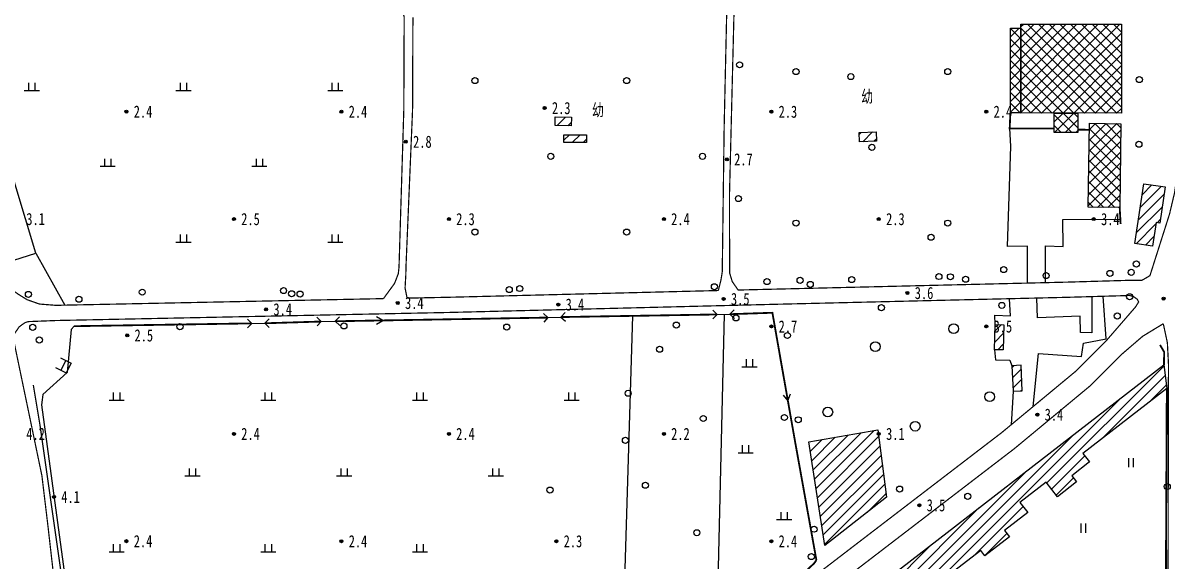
# Model space of a CAD drawing. Header units: metres. Extents: x 494039 to 619385, y 3351420 to 3402703.
# Drawn here: x 588357.1 to 588734.3, y 3393450.3 to 3393627.9 of the extents above; entities that cross this region are included whole.
import ezdxf
from ezdxf.enums import TextEntityAlignment as Align

# ---------------------------------------------------------------- set-up
doc = ezdxf.new("R2010")
doc.units = ezdxf.units.M
for name, pattern in [('2180', [0]), ('2430', [0]), ('8521', [0]), ('9376', [0]), ('9610', [0])]:
    doc.linetypes.add(name, pattern=pattern)
for name, color, linetype in [('220200', 130, 'Continuous'), ('220900', 130, '2180'), ('261301', 141, 'Continuous'), ('310300', 8, 'Continuous'), ('310500', 8, 'Continuous'), ('380201', 8, '2430'), ('380504', 8, 'Continuous'), ('420500', 8, 'Continuous'), ('510301', 8, 'Continuous'), ('720100', 8, 'Continuous'), ('760201', 8, '8521'), ('810100', 8, '9610'), ('810302', 8, 'Continuous'), ('810501', 8, 'Continuous'), ('810502', 8, 'Continuous'), ('810510', 8, 'Continuous'), ('810600', 8, 'Continuous')]:
    doc.layers.add(name, color=color, linetype=linetype)
pattern_1 = [(45, (0, 0), (-1.767766953, 1.767766953), []), (135, (0, 0), (-1.767766953, -1.767766953), [])]
pattern_2 = [(45, (0, 0), (-1.767766953, 1.767766953), [])]

# ---------------------------------------------------------------- blocks, each defined once
blk = doc.blocks.new('gc170')
at = {"linetype": 'Continuous'}
blk.add_circle((0, 0), 0.5, dxfattribs=at)
blk = doc.blocks.new('gu')
at = {"flags": 128}
for points in [[(3.75, 0), (-3.75, 0)], [(2.71, -0.6), (3.75, 0), (3.75, 0), (2.71, 0.6)]]:
    blk.add_lwpolyline(points, dxfattribs=at)
blk = doc.blocks.new('p_point')
for radius in [0.25, 0.2, 0.15, 0.1, 0.05]:
    blk.add_circle((0, 0), radius)
blk.add_point((0, 0))
blk = doc.blocks.new('vm')
at = {"linetype": 'Continuous'}
for p, q in [((1.25, 0), (-1.25, 0)), ((-0.5, 0), (-0.5, 1.3)), ((0.5, 1.3), (0.5, 0))]:
    blk.add_line(p, q, dxfattribs=at)
blk = doc.blocks.new('v1')
blk.add_circle((0, 0), 0.8)
blk = doc.blocks.new('ve')
at = {"color": 0, "linetype": 'Continuous'}
for p, q in [((-0.4, 1.5), (-0.4, 0)), ((0.4, 0), (0.4, 1.5))]:
    blk.add_line(p, q, dxfattribs=at)
blk = doc.blocks.new('1-3&1-4')
at = {"layer": '310300', "linetype": 'Continuous'}
h = blk.add_hatch(dxfattribs=at)
h.set_pattern_fill('ANSI31', color=8, scale=20, style=0)
h.set_pattern_definition(pattern_2)
h.paths.add_polyline_path([(588532.6064, 3393596.8549), (588537.934, 3393596.7415), (588537.8739, 3393593.9153), (588532.5463, 3393594.0286)])
h = blk.add_hatch(dxfattribs=at)
h.set_pattern_fill('ANSI31', color=8, scale=20, style=0)
h.set_pattern_definition(pattern_2)
h.paths.add_polyline_path([(588535.4614, 3393590.9521), (588542.862, 3393590.9623), (588542.8655, 3393588.3892), (588535.4649, 3393588.379)])
h = blk.add_hatch(dxfattribs=at)
h.set_pattern_fill('ANSI31', color=8, scale=20, style=0)
h.set_pattern_definition(pattern_2)
h.paths.add_polyline_path([(588632.7362, 3393591.6598), (588638.3826, 3393591.9411), (588638.5351, 3393588.8794), (588632.8887, 3393588.5981)])
h = blk.add_hatch(dxfattribs=at)
h.set_pattern_fill('ANSI31', color=8, scale=20, style=0)
h.set_pattern_definition(pattern_2)
h.paths.add_polyline_path([(588726.5532, 3393574.8), (588733.5907, 3393573.7711), (588731.8443, 3393561.8263), (588730.6279, 3393562.0042), (588729.4883, 3393554.2097), (588723.6673, 3393555.0607)])
h = blk.add_hatch(dxfattribs=at)
h.set_pattern_fill('ANSI31', color=8, scale=20, style=0)
h.set_pattern_definition(pattern_2)
h.paths.add_polyline_path([(588680.4156, 3393528.3036), (588680.2282, 3393519.9761), (588677.3995, 3393520.0397), (588677.5869, 3393528.3673)])
h = blk.add_hatch(dxfattribs=at)
h.set_pattern_fill('ANSI31', color=8, scale=20, style=0)
h.set_pattern_definition(pattern_2)
h.paths.add_polyline_path([(588733.239, 3393515.0609), (588734.1824, 3393507.2347), (588706.5083, 3393485.829), (588708.6784, 3393483.0235), (588702.8351, 3393478.5038), (588704.4272, 3393476.4454), (588698.1283, 3393471.5733), (588694.434, 3393476.3495), (588685.7736, 3393469.6508), (588688.3636, 3393466.3023), (588680.7163, 3393460.3872), (588682.3077, 3393458.3297), (588674.2173, 3393452.0718), (588672.8444, 3393453.8467), (588648.7256, 3393435.191), (588647.1324, 3393437.2509), (588636.0392, 3393428.6704), (588630.6319, 3393435.6612)])
h = blk.add_hatch(dxfattribs=at)
h.set_pattern_fill('ANSI31', color=8, scale=20, style=0)
h.set_pattern_definition(pattern_2)
h.paths.add_polyline_path([(588683.1489, 3393514.7943), (588683.5146, 3393506.3358), (588686.4891, 3393506.4644), (588686.1235, 3393514.9228)])
h = blk.add_hatch(dxfattribs=at)
h.set_pattern_fill('ANSI31', color=8, scale=20, style=0)
h.set_pattern_definition(pattern_2)
h.paths.add_polyline_path([(588641.794, 3393471.3714), (588621.4828, 3393455.4724), (588616.1493, 3393489.6852), (588638.9099, 3393493.6032)])
at = {"layer": '310500', "linetype": 'Continuous'}
h = blk.add_hatch(dxfattribs=at)
h.set_pattern_fill('ANSI37', color=8, scale=20, style=0)
h.set_pattern_definition(pattern_1)
h.paths.add_polyline_path([(588719.2759, 3393627.4119), (588719.2032, 3393598.0778), (588686.0113, 3393598.16), (588686.084, 3393627.4942)])
h = blk.add_hatch(dxfattribs=at)
h.set_pattern_fill('ANSI37', color=8, scale=20, style=0)
h.set_pattern_definition(pattern_1)
h.paths.add_polyline_path([(588686.0113, 3393598.16), (588682.6239, 3393598.1684), (588682.6932, 3393626.1162), (588686.0806, 3393626.1078)])
h = blk.add_hatch(dxfattribs=at)
h.set_pattern_fill('ANSI37', color=8, scale=20, style=0)
h.set_pattern_definition(pattern_1)
h.paths.add_polyline_path([(588704.8526, 3393598.1133), (588704.8368, 3393591.7254), (588697.0464, 3393591.7447), (588697.0622, 3393598.1326)])
h = blk.add_hatch(dxfattribs=at)
h.set_pattern_fill('ANSI37', color=8, scale=20, style=0)
h.set_pattern_definition(pattern_1)
h.paths.add_polyline_path([(588718.6528, 3393566.9314), (588708.303, 3393567.0601), (588708.6473, 3393594.7525), (588718.9972, 3393594.6238)])
at = {"layer": '220200', "color": 141, "linetype": 'Continuous', "const_width": 0.6, "flags": 128}
for points in [[(588618.6829, 3393450.6251), (588611.5699, 3393490.1762), (588604.1715, 3393532.2509), (588590.1843, 3393531.7745)], [(588432.5278, 3393528.7456), (588374.0009, 3393527.821)], [(588455.4726, 3393529.3543), (588436.8639, 3393528.7778)], [(588530.153, 3393530.6518), (588460.0925, 3393529.4457)], [(588585.9354, 3393531.6871), (588534.4546, 3393530.8268)], [(588602.0523, 3393434.8169), (588617.8637, 3393449.5191), (588618.6829, 3393450.6251)]]:
    blk.add_lwpolyline(points, dxfattribs=at)
at = {"layer": '220900', "color": 141, "linetype": 'Continuous'}
for p, q in [((588585.9354, 3393531.6871), (588584.4924, 3393533.0719)), ((588590.1843, 3393531.7745), (588591.5691, 3393533.2175)), ((588432.5278, 3393528.7456), (588431.1031, 3393530.1493)), ((588432.5278, 3393528.7456), (588431.1241, 3393527.3209)), ((588436.8639, 3393528.7778), (588438.2676, 3393530.2025)), ((588436.8639, 3393528.7778), (588438.2886, 3393527.3741)), ((588455.4726, 3393529.3543), (588454.0307, 3393530.7403)), ((588455.4726, 3393529.3543), (588454.0866, 3393527.9124)), ((588460.0925, 3393529.4457), (588461.4785, 3393530.8876)), ((588460.0925, 3393529.4457), (588461.5344, 3393528.0597)), ((588530.153, 3393530.6518), (588528.6825, 3393532.0074)), ((588530.153, 3393530.6518), (588528.7974, 3393529.1813)), ((588534.4546, 3393530.8268), (588535.8102, 3393532.2973)), ((588534.4546, 3393530.8268), (588535.9251, 3393529.4712)), ((588585.9354, 3393531.6871), (588584.5506, 3393530.2441)), ((588590.1843, 3393531.7745), (588591.6273, 3393530.3897))]:
    blk.add_line(p, q, dxfattribs=at)
at = {"layer": '220900', "color": 141, "linetype": '2180', "flags": 128}
for points, elevation in [([(588432.5278, 3393528.7456), (588436.8639, 3393528.7778)], 3.2557), ([(588455.4726, 3393529.3543), (588460.0925, 3393529.4457)], 3.2557), ([(588530.153, 3393530.6518), (588534.4546, 3393530.8268)], 3.2022), ([(588585.9354, 3393531.6871), (588590.1843, 3393531.7745)], 3.2022)]:
    blk.add_lwpolyline(points, dxfattribs=dict(at, elevation=elevation))
at = {"layer": '310300', "color": 8, "linetype": 'Continuous', "flags": 128}
for points, elevation in [([(588532.6064, 3393596.8549), (588537.934, 3393596.7415), (588537.8739, 3393593.9153), (588532.5463, 3393594.0286)], 5.2574), ([(588535.4614, 3393590.9521), (588542.862, 3393590.9623), (588542.8655, 3393588.3892), (588535.4649, 3393588.379)], 5.2574), ([(588632.7362, 3393591.6598), (588638.3826, 3393591.9411), (588638.5351, 3393588.8794), (588632.8887, 3393588.5981)], 5.8363), ([(588726.5532, 3393574.8), (588733.5907, 3393573.7711), (588731.8443, 3393561.8263), (588730.6279, 3393562.0042), (588729.4883, 3393554.2097), (588723.6673, 3393555.0607)], 6.6799), ([(588680.4156, 3393528.3036), (588680.2282, 3393519.9761), (588677.3995, 3393520.0397), (588677.5869, 3393528.3673)], 6.903), ([(588733.239, 3393515.0609), (588734.1824, 3393507.2347), (588706.5083, 3393485.829), (588708.6784, 3393483.0235), (588702.8351, 3393478.5038), (588704.4272, 3393476.4454), (588698.1283, 3393471.5733), (588694.434, 3393476.3495), (588685.7736, 3393469.6508), (588688.3636, 3393466.3023), (588680.7163, 3393460.3872), (588682.3077, 3393458.3297), (588674.2173, 3393452.0718), (588672.8444, 3393453.8467), (588648.7256, 3393435.191), (588647.1324, 3393437.2509), (588636.0392, 3393428.6704), (588630.6319, 3393435.6612)], 7.0194), ([(588683.1489, 3393514.7943), (588683.5146, 3393506.3358), (588686.4891, 3393506.4644), (588686.1235, 3393514.9228)], 6.903)]:
    blk.add_lwpolyline(points, close=True, dxfattribs=dict(at, elevation=elevation))
blk.add_lwpolyline([(588641.794, 3393471.3714), (588621.4828, 3393455.4724), (588616.1493, 3393489.6852), (588638.9099, 3393493.6032)], close=True, dxfattribs=at)
at = {"layer": '310500', "color": 8, "linetype": 'Continuous', "elevation": 18.5393, "flags": 128}
blk.add_lwpolyline([(588719.2759, 3393627.4119), (588719.2032, 3393598.0778), (588686.0113, 3393598.16), (588686.084, 3393627.4942)], close=True, dxfattribs=at)
at = {"layer": '310500', "color": 8, "linetype": 'Continuous', "flags": 128}
for points in [[(588686.0113, 3393598.16), (588682.6239, 3393598.1684), (588682.6932, 3393626.1162), (588686.0806, 3393626.1078)], [(588704.8526, 3393598.1133), (588704.8368, 3393591.7254), (588697.0464, 3393591.7447), (588697.0622, 3393598.1326)], [(588718.6528, 3393566.9314), (588708.303, 3393567.0601), (588708.6473, 3393594.7525), (588718.9972, 3393594.6238)]]:
    blk.add_lwpolyline(points, close=True, dxfattribs=at)
at = {"layer": '380201', "color": 8, "linetype": '2430', "const_width": 0.6, "flags": 128}
for points, elevation in [([(588682.6239, 3393598.1684), (588682.3854, 3393593.0574), (588697.0496, 3393593.037)], 8.757), ([(588704.8391, 3393592.6745), (588708.6205, 3393592.5942)], 9.2926), ([(588718.9579, 3393561.5173), (588718.6528, 3393566.9314)], 10.4708), ([(588733.239, 3393515.0609), (588733.3093, 3393519.314), (588731.9368, 3393521.64)], 6.0434)]:
    blk.add_lwpolyline(points, dxfattribs=dict(at, elevation=elevation))
blk.add_lwpolyline([(588716.1976, 3393399.2177), (588718.0714, 3393426.2727), (588719.3852, 3393427.6786), (588733.8015, 3393428.9724), (588734.1824, 3393507.2347)], dxfattribs=at)
at = {"layer": '380504', "color": 8, "linetype": 'Continuous'}
for p, q in [((588369.4949, 3393517.4048), (588373.0544, 3393515.58)), ((588367.8661, 3393514.2276), (588371.4256, 3393512.4028)), ((588371.2747, 3393516.4924), (588369.6459, 3393513.3152)), ((588373.0544, 3393515.58), (588371.4256, 3393512.4028))]:
    blk.add_line(p, q, dxfattribs=at)
at = {"layer": '420500', "color": 8, "linetype": 'Continuous', "const_width": 0.4, "flags": 128}
for points in [[(588585.5879, 3393640.2252), (588587.6075, 3393638.8278), (588588.9164, 3393636.3284), (588589.1512, 3393633.1184), (588588.2665, 3393593.2447), (588587.6453, 3393545.7479), (588587.2494, 3393543.2341), (588586.3483, 3393539.5818)], [(588592.8798, 3393539.7455), (588590.9409, 3393542.5361), (588590.069, 3393545.4001), (588590.0296, 3393571.3181), (588591.6016, 3393634.7045), (588591.9243, 3393637.7878), (588592.4554, 3393639.1574), (588593.4131, 3393640.419)], [(588475.9699, 3393536.9144), (588479.618, 3393541.9186), (588480.8503, 3393545.1063), (588481.0958, 3393547.2969), (588482.6746, 3393599.1401), (588482.7984, 3393629.8753), (588481.9309, 3393632.7469), (588480.6451, 3393634.5979), (588479.8986, 3393635.2705), (588479.2868, 3393635.6484), (588447.7533, 3393634.8055)], [(588485.6815, 3393629.7309), (588485.5581, 3393599.0904), (588483.4074, 3393547.8251), (588483.3386, 3393544.7242), (588483.0897, 3393540.4355), (588483.762, 3393537.0745)], [(588728.6174, 3393544.4838), (588735.0627, 3393564.758), (588736.7626, 3393571.9517), (588737.2049, 3393575.0606), (588739.9228, 3393590.3972), (588740.49, 3393597.1276), (588741.1938, 3393628.0233)], [(588728.6174, 3393544.4838), (588725.9735, 3393542.9461), (588722.593, 3393542.973), (588701.2416, 3393542.35), (588592.8798, 3393539.7455)], [(588475.9699, 3393536.9144), (588367.9686, 3393534.6963), (588362.5595, 3393535.1244), (588358.4981, 3393536.5636), (588355.7482, 3393538.2638), (588352.7108, 3393540.353), (588349.9282, 3393543.023)], [(588353.7916, 3393524.5578), (588355.8701, 3393527.5645), (588356.873, 3393528.3491), (588357.8632, 3393528.9937), (588358.881, 3393529.3297), (588368.1174, 3393529.6892), (588497.8813, 3393532.3546), (588605.3244, 3393535.0467), (588701.3745, 3393537.3427), (588721.9258, 3393537.9424), (588723.2632, 3393537.5391), (588724.4405, 3393536.7062)], [(588724.4405, 3393536.7062), (588724.8905, 3393535.8002), (588723.897, 3393534.1942), (588714.1655, 3393522.9534), (588704.3992, 3393513.1524), (588679.757, 3393492.7125), (588629.09, 3393453.8403), (588554.9441, 3393396.8251), (588482.4286, 3393341.2289), (588404, 3393279.9033), (588372.699, 3393256.4367), (588371.9645, 3393256.6447), (588367.9742, 3393259.3775), (588367.3245, 3393260.5195)], [(588586.3483, 3393539.5818), (588497.7671, 3393537.3623), (588483.762, 3393537.0745)], [(588733.0187, 3393528.6378), (588734.3689, 3393522.3444), (588734.7267, 3393515.3415), (588734.5594, 3393428.5145), (588733.3121, 3393392.2813), (588733.605, 3393382.6483), (588733.0899, 3393380.604), (588731.7053, 3393378.8089), (588730.0321, 3393377.7735), (588726.7469, 3393377.7319), (588718.8008, 3393379.4254)], [(588371.6176, 3393363.7314), (588371.7561, 3393384.0105), (588370.6185, 3393411.3319), (588369.0556, 3393429.5991), (588365.3759, 3393461.8928), (588363.3809, 3393478.5034), (588353.7916, 3393524.5578)], [(588726.2203, 3393524.4883), (588719.1061, 3393518.3637), (588708.9476, 3393508.1692), (588683.961, 3393487.4436), (588624.3462, 3393441.6911)]]:
    blk.add_lwpolyline(points, dxfattribs=at)
at = {"layer": '420500', "color": 8, "linetype": 'Continuous', "const_width": 0.4, "elevation": 4.1638, "flags": 128}
blk.add_lwpolyline([(588733.0187, 3393528.6378), (588726.2203, 3393524.4883)], dxfattribs=at)
at = {"layer": '760201', "color": 8, "linetype": '8521', "flags": 128}
for points in [[(588321.4003, 3393630.349), (588339.667, 3393584.7157), (588350.5974, 3393550.0229), (588351.7318, 3393548.7815), (588361.3926, 3393551.9464)], [(588361.3926, 3393551.9464), (588370.992, 3393534.7583)], [(588374.0009, 3393527.821), (588373.0259, 3393526.6836), (588371.6735, 3393512.5436), (588363.672, 3393505.2881), (588363.5132, 3393503.5373), (588363.2208, 3393501.8692), (588373.8435, 3393424.2863), (588375.6846, 3393365.3313)]]:
    blk.add_lwpolyline(points, dxfattribs=at)
at = {"layer": '810100', "color": 8, "linetype": '9610', "flags": 128}
for points in [[(588361.3926, 3393551.9464), (588336.8197, 3393633.3528)], [(588688.2461, 3393542.0394), (588688.2937, 3393554.259), (588681.6307, 3393554.0595), (588682.7652, 3393587.2286), (588682.3854, 3393593.0574)], [(588677.5869, 3393528.3673), (588677.4593, 3393531.4954), (588682.6659, 3393531.2373), (588682.3514, 3393536.888)], [(588586.0594, 3393434.2207), (588588.3652, 3393531.7371)], [(588683.5146, 3393506.3358), (588682.8663, 3393495.2916)]]:
    blk.add_lwpolyline(points, dxfattribs=at)
for points, elevation in [([(588694.1712, 3393542.181), (588694.2388, 3393554.3186), (588700.0473, 3393554.1337), (588699.8833, 3393562.9636), (588718.8648, 3393563.1688)], 4.0806), ([(588690.114, 3393501.3032), (588691.8556, 3393518.7905), (588706.046, 3393517.7919), (588706.7252, 3393522.1809), (588714.1444, 3393523.701), (588713.2315, 3393537.6887)], 4.1253), ([(588709.4641, 3393537.5787), (588709.4345, 3393525.6749), (588705.7627, 3393525.7238), (588705.6188, 3393531.1758), (588691.5703, 3393530.6072), (588691.3096, 3393537.1021)], 4.1922), ([(588555.2022, 3393433.2086), (588558.1687, 3393531.2231)], 3.3643), ([(588677.3995, 3393520.0397), (588677.7632, 3393516.7158), (588682.4857, 3393516.5719), (588683.1489, 3393514.7943)], 4.4935)]:
    blk.add_lwpolyline(points, dxfattribs=dict(at, elevation=elevation))
at = {"layer": '810510', "color": 8, "linetype": '9376', "elevation": 4.7255, "flags": 128}
blk.add_lwpolyline([(588373.6309, 3393365.7106), (588373.3111, 3393387.1082), (588372.0943, 3393429.7641), (588362.7759, 3393495.1695), (588360.5831, 3393508.3541)], dxfattribs=at)
at = {"layer": '261301', "color": 141, "linetype": 'Continuous', "xscale": 2, "yscale": 2}
for p, rotation in [((588468.2656, 3393529.5864, 3.9163), 0.9854874076250161), ((588607.9761, 3393510.614, 3.827), 279.9700970127254)]:
    blk.add_blockref('gu', p, dxfattribs=dict(at, rotation=rotation))
at = {"layer": '510301', "color": 8, "linetype": 'Continuous', "xscale": 2, "yscale": 2}
for p in [(588593.3563, 3393614.0405, 4.011), (588630.0261, 3393610.1622, 4.0913), (588725.1237, 3393609.1694, 4.1717), (588724.9784, 3393587.8362, 4.1717), (588592.9879, 3393569.9011, 3.9574), (588656.4686, 3393557.1496, 4.3803), (588724.142, 3393548.3346, 4.6704), (588613.2955, 3393542.9515, 4.0009), (588630.3212, 3393543.1885, 4.1326), (588659.0593, 3393544.1985, 4.4473), (588662.8428, 3393544.1078, 4.2687), (588667.8536, 3393543.2917, 4.6704), (588680.4417, 3393546.4887, 4.6481), (588694.4021, 3393544.5249, 4.6258), (588715.4326, 3393545.2168, 4.6258), (588722.4424, 3393545.575, 4.6704), (588396.4422, 3393539.043, 3.9117), (588443.0257, 3393539.5746, 4.1326), (588517.4234, 3393539.8804, 4.0791), (588520.9021, 3393540.2422, 4.1058), (588585.0477, 3393540.8315, 4.1594), (588602.3906, 3393542.5452, 4.1326), (588616.6586, 3393541.6103, 4.0233), (588358.9339, 3393538.304, 4.3558), (588375.5931, 3393536.6927, 4.5536), (588445.7091, 3393538.5321, 4.1326), (588448.4771, 3393538.4234, 4.1326), (588721.9312, 3393537.5444, 4.6838), (588640.1059, 3393533.9313, 4.715), (588679.7962, 3393534.6817, 4.6704), (588462.9246, 3393527.901, 4.021), (588572.502, 3393528.1931, 3.9719), (588592.1569, 3393530.5391, 4.0255), (588717.8495, 3393531.1886, 4.7106), (588360.3498, 3393527.4472, 4.3558), (588408.8973, 3393527.6511, 3.9987), (588516.5985, 3393527.5383, 3.8916), (588609.1325, 3393524.7489, 4.2933), (588362.5319, 3393523.2648, 5.185), (588556.6341, 3393505.6963, 3.365), (588608.1429, 3393497.6924, 3.5055), (588612.7008, 3393496.9349, 3.6127), (588555.724, 3393490.1651, 3.365), (588734.3344, 3393474.9255, 4.2984), (588530.8594, 3393473.7397, 3.8113), (588646.0908, 3393474.0683, 4.905), (588668.577, 3393471.6946, 5.1282), (588617.8986, 3393460.8469, 3.8269), (588617.0095, 3393451.8035, 4.1329)]:
    blk.add_blockref('gc170', p, dxfattribs=at)
at = {"layer": '720100', "color": 8, "linetype": 'Continuous', "xscale": 2, "yscale": 2, "zscale": 2}
for p in [(588391.2568, 3393598.6048, 2.4369), (588462.1139, 3393598.5792, 2.4062), (588529.1047, 3393599.7841, 2.2686), (588603.8235, 3393598.5795, 2.2571), (588674.6783, 3393598.5796, 2.3832), (588483.3318, 3393588.6716, 2.8161), (588589.1651, 3393582.8507, 2.7364), (588426.6864, 3393563.1518, 2.4769), (588497.5412, 3393563.1519, 2.3217), (588568.396, 3393563.152, 2.3654), (588639.2508, 3393563.1522, 2.3195), (588710.1056, 3393563.1523, 3.427), (588588.1068, 3393536.8132, 3.4568), (588648.6964, 3393538.7712, 3.6249), (588733.0985, 3393536.9191, 3.5406), (588437.2943, 3393533.3737, 3.3532), (588480.686, 3393535.4903, 3.3916), (588533.6026, 3393534.9612, 3.4135), (588391.5112, 3393524.7906, 2.4933), (588603.8233, 3393527.7247, 2.6683), (588674.6781, 3393527.7249, 3.5197), (588691.5236, 3393498.6427, 3.3737), (588426.6863, 3393492.297, 2.3945), (588497.5411, 3393492.2971, 2.3588), (588568.3959, 3393492.2972, 2.2129), (588639.2507, 3393492.2974, 3.0769), (588367.3784, 3393471.5044, 4.132), (588652.6299, 3393468.7448, 3.4613), (588391.2565, 3393456.8953, 2.4169), (588462.1136, 3393456.8696, 2.4111), (588532.9684, 3393456.8698, 2.2743), (588603.8232, 3393456.8699, 2.4169)]:
    blk.add_blockref('p_point', p, dxfattribs=at)
at = {"layer": '810302', "color": 8, "linetype": 'Continuous', "xscale": 2, "yscale": 2}
for p in [(588360.0777, 3393605.4637), (588410.0777, 3393605.4637), (588460.0777, 3393605.4637), (588385.0777, 3393580.4637), (588435.0777, 3393580.4637), (588410.0777, 3393555.4637), (588460.0777, 3393555.4637), (588596.6177, 3393514.297, 3.717), (588388.0177, 3393503.3248), (588438.0177, 3393503.3248), (588488.0177, 3393503.3248), (588538.0177, 3393503.3248), (588595.3477, 3393485.9337, 3.717), (588413.0177, 3393478.3248), (588463.0177, 3393478.3248), (588513.0177, 3393478.3248), (588608.0477, 3393463.9204, 3.717), (588388.0177, 3393453.3248), (588438.0177, 3393453.3248), (588488.0177, 3393453.3248)]:
    blk.add_blockref('vm', p, dxfattribs=at)
at = {"layer": '810501', "color": 8, "linetype": 'Continuous', "xscale": 2, "yscale": 2}
for p in [(588663.9277, 3393526.997, 3.717), (588638.1044, 3393521.0704, 3.717), (588675.7811, 3393504.5604, 3.717), (588622.4411, 3393499.4804, 3.717), (588651.2277, 3393494.8237, 3.717)]:
    blk.add_blockref('v1', p, dxfattribs=at)
at = {"layer": '810502', "color": 8, "linetype": 'Continuous', "xscale": 2, "yscale": 2}
for p in [(588611.9611, 3393611.8137), (588661.9611, 3393611.8137), (588506.1277, 3393608.8504), (588556.1277, 3393608.8504), (588636.9611, 3393586.8137), (588531.1277, 3393583.8504), (588581.1277, 3393583.8504), (588611.9611, 3393561.8137), (588661.9611, 3393561.8137), (588506.1277, 3393558.8504), (588556.1277, 3393558.8504), (588566.9844, 3393520.2237, 3.717), (588581.3777, 3393497.3637, 3.717), (588562.3277, 3393475.3504, 3.717), (588579.2611, 3393459.687, 3.717)]:
    blk.add_blockref('gc170', p, dxfattribs=at)
at = {"layer": '810600', "color": 8, "linetype": 'Continuous', "xscale": 2, "yscale": 2}
for p in [(588722.3477, 3393481.277, 5.4353), (588706.6844, 3393459.687, 5.4353)]:
    blk.add_blockref('ve', p, dxfattribs=at)
at = {"color": 8, "linetype": 'Continuous', "width": 0.75}
for p in [(588635.4058, 3393603.6737), (588546.6789, 3393599.2061)]:
    blk.add_text('幼', height=4, dxfattribs=at).set_placement(p, align=Align.MIDDLE)
at = {"layer": '720100', "color": 8, "width": 0.75}
for s, p in [('2.4', (588393.6568, 3393598.6048, 2.4369)), ('2.4', (588464.5139, 3393598.5792, 2.4062)), ('2.3', (588531.5047, 3393599.7841, 2.2686)), ('2.3', (588606.2235, 3393598.5795, 2.2571)), ('2.4', (588677.0783, 3393598.5796, 2.3832)), ('2.8', (588485.7318, 3393588.6716, 2.8161)), ('2.7', (588591.5651, 3393582.8507, 2.7364)), ('3.1', (588358.2293, 3393563.1774, 3.0771)), ('2.5', (588429.0864, 3393563.1518, 2.4769)), ('2.3', (588499.9412, 3393563.1519, 2.3217)), ('2.4', (588570.796, 3393563.152, 2.3654)), ('2.3', (588641.6508, 3393563.1522, 2.3195)), ('3.4', (588712.5056, 3393563.1523, 3.427)), ('3.6', (588651.0964, 3393538.7712, 3.6249)), ('3.4', (588483.086, 3393535.4903, 3.3916)), ('3.4', (588536.0026, 3393534.9612, 3.4135)), ('3.5', (588590.5068, 3393536.8132, 3.4568)), ('3.4', (588439.6943, 3393533.3737, 3.3532)), ('2.7', (588606.2233, 3393527.7247, 2.6683)), ('3.5', (588677.0781, 3393527.7249, 3.5197)), ('2.5', (588393.9112, 3393524.7906, 2.4933)), ('3.4', (588693.9236, 3393498.6427, 3.3737)), ('4.2', (588358.2292, 3393492.3226, 4.1889)), ('2.4', (588429.0863, 3393492.297, 2.3945)), ('2.4', (588499.9411, 3393492.2971, 2.3588)), ('2.2', (588570.7959, 3393492.2972, 2.2129)), ('3.1', (588641.6507, 3393492.2974, 3.0769)), ('4.1', (588369.7784, 3393471.5044, 4.132)), ('3.5', (588655.0299, 3393468.7448, 3.4613)), ('2.4', (588393.6565, 3393456.8953, 2.4169)), ('2.4', (588464.5136, 3393456.8696, 2.4111)), ('2.3', (588535.3684, 3393456.8698, 2.2743)), ('2.4', (588606.2232, 3393456.8699, 2.4169))]:
    blk.add_text(s, height=4, dxfattribs=at).set_placement(p, align=Align.MIDDLE_LEFT)

msp = doc.modelspace()

# ---------------------------------------------------------------- block references
msp.add_blockref('1-3&1-4', (0, 0))

doc.saveas('drawing.dxf')
